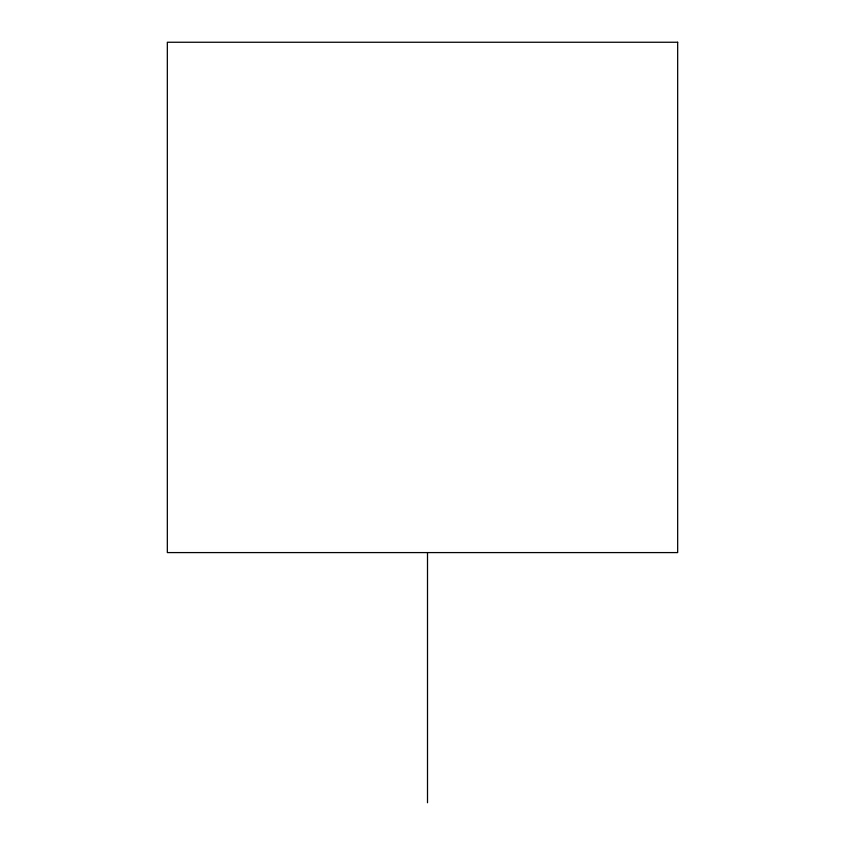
<?xml version="1.0" encoding="UTF-8"?>
<svg xmlns="http://www.w3.org/2000/svg" width="845" height="845" viewBox="0 0 845 845"><rect width="100%" height="100%" fill="white"/><g stroke="black" fill="none" stroke-linecap="round" stroke-linejoin="round"><path stroke-width="1.27" d="M427.507 552.588L427.507 802.75M677.669 42.25L167.331 42.25L167.331 552.588L677.669 552.588L677.669 42.25"/></g></svg>
